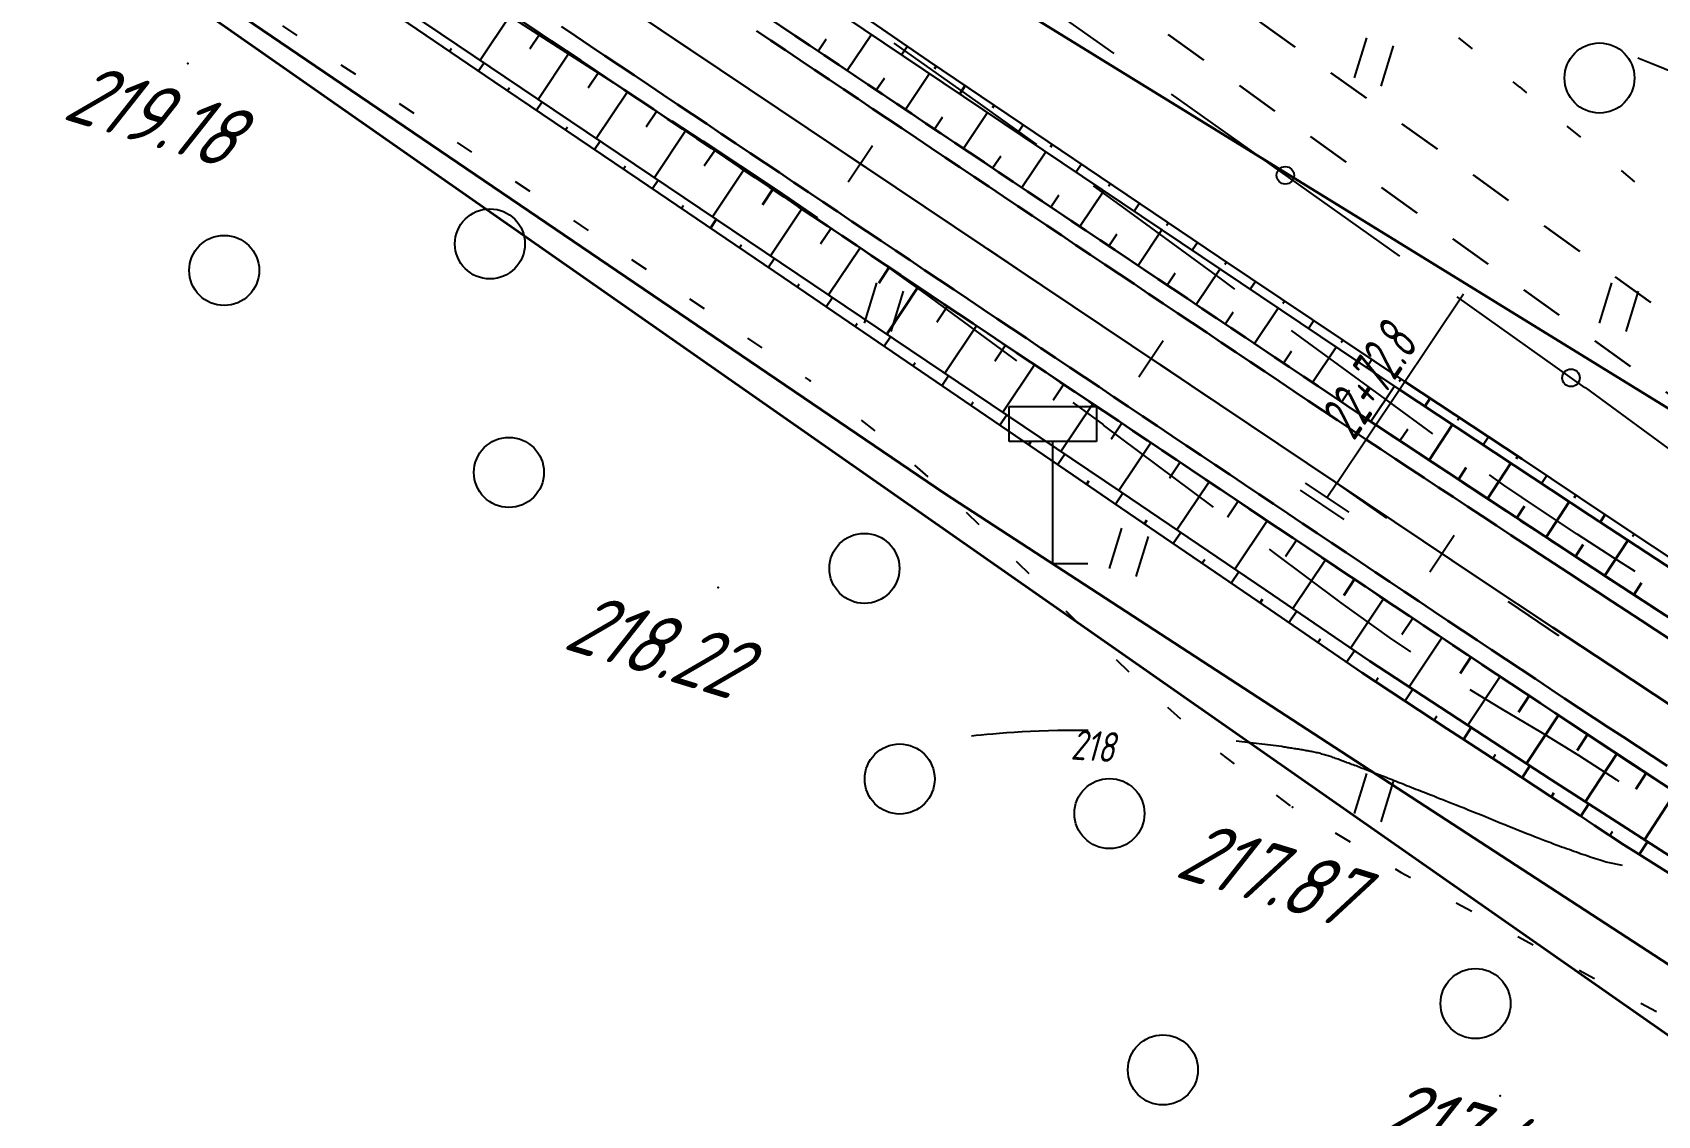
# Model space of a CAD drawing. Header units: millimetres. Extents: x -698 to 8131, y -704 to 4503.
# Drawn here: x 1380.4 to 1473.2, y 3541.6 to 3603.4 of the extents above; entities that cross this region are included whole.
import ezdxf

# ---------------------------------------------------------------- set-up
doc = ezdxf.new("R2010")
doc.units = ezdxf.units.MM
for name, pattern in [('CONTI', [0]), ('STRIHSMALL', [1, 0.5, -0.5]), ('STROT', [1.7, 0.5, -1.2])]:
    doc.linetypes.add(name, pattern=pattern)
for name, color, linetype, lineweight in [('10', 1, 'Continuous', 35), ('КОПИЯ_ОСЬ_13_ОТКОСЫ', 7, 'Continuous', 30), ('КОПИЯ_ОСЬ_ГРАНИЦЫ_ПОЛОС', 7, 'Continuous', 30), ('ОСЬ_ВЕРХ_ПОКРЫТИЯ_ГРАНИЦЫ_ПОЛОС', 7, 'Continuous', 30), ('ОСЬ_ВЕРХ_ПОКРЫТИЯ_ОСЬ', 1, 'Continuous', 30)]:
    doc.layers.add(name, color=color, linetype=linetype, lineweight=lineweight)
for name, color, linetype in [('_Ростелеком', 6, 'Continuous'), ('GOR_BDEFAULT', 212, 'CONTI'), ('PI_OTDEFAULT', 172, 'CONTI'), ('PI_STDEFAULT', 6, 'CONTI'), ('PI_TTDEFAULT', 5, 'CONTI'), ('PLN_O', 7, 'CONTI'), ('SIT_LDEFAULT', 7, 'CONTI'), ('ZAPSKDEFAULT', 7, 'CONTI'), ('Изменение выноски', 3, 'Continuous'), ('ОСЬ_ВЕРХ_ПОКРЫТИЯ_ПИКЕТЫ', 1, 'Continuous'), ('ОСЬ_ВЕРХ_ПОКРЫТИЯ_РАЗБИВКА_КРИВ', 1, 'Continuous'), ('разметка', 7, 'Continuous')]:
    doc.layers.add(name, color=color, linetype=linetype)
doc.styles.add('eskd', font='isocpeui.ttf', dxfattribs={"width": 1.2})
doc.styles.add('SHRFT', font='isocpeui.ttf', dxfattribs={"width": 3.5})
doc.styles.get("Standard").update_dxf_attribs({"font": 'isocpeui.ttf'})
doc.styles.add('STYLE1', font='isocpeui.ttf', dxfattribs={"width": 0.9})
doc.linetypes.add('кабель_связи_проект.', pattern='A,10,-1,["/",STYLE1,S=3,R=0,X=0,Y=-1.5],-4.1', length=15.1)

# ---------------------------------------------------------------- blocks, each defined once
blk = doc.blocks.new('BL_2004')
at = {"color": 0}
blk.add_circle((0, 0), 2, dxfattribs=at)
blk = doc.blocks.new('BL_2011')
at = {"color": 0}
for p, q in [((0, 0), (0, 2.4)), ((1.6, 0), (1.6, 2.4))]:
    blk.add_line(p, q, dxfattribs=at)
blk = doc.blocks.new('BL_13')
at = {"color": 0}
for p, q in [((-2.5, 7), (-2.5, 9)), ((-2.5, 9), (2.5, 9)), ((2.5, 9), (2.5, 7)), ((0, 7), (-2.5, 7)), ((0, 0), (0, 7)), ((2.5, 7), (0, 7)), ((2, 0), (0, 0))]:
    blk.add_line(p, q, dxfattribs=at)

msp = doc.modelspace()

# ---------------------------------------------------------------- linework, layer by layer
at = {"layer": '10'}
for points in [[(1046.543, 3727.064), (1198.733, 3733.064), (1220.213, 3730.384), (1260.153, 3712.304), (1366.673, 3650.014), (1391.903, 3633.604), (1426.223, 3611.284), (1477.833, 3579.504), (1522.493, 3550.704), (1558.313, 3536.504), (1597.923, 3523.884), (1628.593, 3510.074), (1698.423, 3498.654), (1715.913, 3495.084), (1834.883, 3470.784), (1953.683, 3446.504), (2141.803, 3408.074), (2216.553, 3392.804)], [(2162.783, 3383.774), (2086.083, 3399.104), (2023.843, 3412.104), (1914.293, 3434.964), (1842.823, 3450.024), (1748.353, 3469.324), (1605.033, 3494.404), (1606.563, 3488.914), (1596.893, 3490.534), (1543.043, 3509.994), (1510.863, 3521.344), (1481.723, 3540.654), (1368.533, 3619.734), (1289.903, 3664.834), (1246.893, 3688.964), (1228.043, 3695.534), (1204.683, 3699.254), (843.893, 3696.004)]]:
    msp.add_lwpolyline(points, dxfattribs=at)
at = {"layer": '_Ростелеком', "linetype": 'кабель_связи_проект.', "lineweight": 40, "ltscale": 0.25}
msp.add_lwpolyline([(1139.317, 3707.384), (1173.443, 3705.052), (1210.365, 3699.103), (1228.095, 3695.879), (1247.2, 3689.26), (1259.613, 3683.865), (1298.754, 3664.906), (1337.605, 3641.335), (1379.143, 3613.354), (1432.54, 3577.081), (1497.38, 3534.92), (1507.859, 3528.099), (1522.677, 3520.444), (1549.009, 3508.805), (1605.059, 3494.766), (1669.261, 3483.803), (1746.706, 3469.612), (1806.748, 3457.394), (1856.922, 3447.106), (1888.768, 3440.625), (1918.482, 3434.382), (2018.587, 3413.687), (2116.876, 3393.624), (2299.356, 3355.85)], dxfattribs=at)
at = {"layer": 'GOR_BDEFAULT', "color": 212, "flags": 128}
for points, elevation in [([(1472.889, 3601.66), (1472.509, 3601.81), (1472.119, 3601.97)], 220), ([(1478.299, 3599.53), (1478.109, 3599.55), (1478.049, 3599.56), (1478.029, 3599.57), (1477.989, 3599.59), (1477.939, 3599.61), (1477.879, 3599.64), (1472.889, 3601.66)], 220), ([(1440.709, 3563.57), (1440.109, 3563.58), (1439.539, 3563.58), (1438.979, 3563.57), (1438.439, 3563.56), (1437.919, 3563.54), (1437.419, 3563.52), (1436.939, 3563.49), (1436.489, 3563.46), (1436.059, 3563.43), (1435.649, 3563.4), (1435.269, 3563.37), (1434.919, 3563.34), (1434.599, 3563.31), (1434.309, 3563.28), (1434.049, 3563.25)], 218), ([(1471.249, 3555.87), (1470.399, 3556.03), (1470.299, 3556.06), (1470.189, 3556.09), (1470.079, 3556.13), (1469.959, 3556.16), (1469.839, 3556.2), (1469.709, 3556.25), (1469.579, 3556.29), (1469.449, 3556.33), (1469.309, 3556.38), (1469.169, 3556.43), (1469.029, 3556.47), (1468.889, 3556.52), (1468.749, 3556.57), (1468.609, 3556.62), (1468.469, 3556.67), (1468.329, 3556.72), (1468.189, 3556.77), (1468.049, 3556.82), (1467.909, 3556.87), (1467.759, 3556.92), (1467.619, 3556.97), (1467.459, 3557.03), (1467.309, 3557.09), (1467.149, 3557.15), (1466.979, 3557.21), (1466.799, 3557.28), (1466.619, 3557.35), (1466.419, 3557.43), (1466.219, 3557.51), (1465.999, 3557.59), (1465.779, 3557.68), (1465.539, 3557.77), (1465.299, 3557.87), (1465.039, 3557.97), (1464.789, 3558.08), (1464.519, 3558.19), (1464.259, 3558.29), (1463.989, 3558.4), (1463.719, 3558.51), (1463.449, 3558.62), (1463.189, 3558.73), (1462.929, 3558.83), (1462.679, 3558.93), (1462.429, 3559.03), (1462.199, 3559.13), (1461.969, 3559.22), (1461.749, 3559.31), (1461.539, 3559.39), (1461.339, 3559.47), (1461.149, 3559.54), (1460.969, 3559.62), (1460.789, 3559.68), (1460.619, 3559.75), (1460.459, 3559.82), (1460.299, 3559.88), (1460.149, 3559.94), (1459.999, 3559.99), (1459.849, 3560.05), (1459.709, 3560.11), (1459.569, 3560.16), (1459.439, 3560.21), (1459.299, 3560.27), (1459.169, 3560.32), (1459.039, 3560.37), (1458.909, 3560.42), (1458.789, 3560.47), (1458.669, 3560.52), (1458.539, 3560.56), (1458.429, 3560.61), (1458.309, 3560.66), (1458.189, 3560.7), (1458.079, 3560.75), (1457.969, 3560.79), (1457.859, 3560.83), (1457.749, 3560.88), (1457.639, 3560.92), (1457.529, 3560.96), (1457.429, 3561), (1457.329, 3561.04), (1457.219, 3561.08), (1457.119, 3561.12), (1457.029, 3561.16), (1456.929, 3561.2), (1456.829, 3561.23), (1456.739, 3561.27), (1456.639, 3561.31), (1456.549, 3561.34), (1456.459, 3561.38), (1456.369, 3561.41), (1456.279, 3561.45), (1456.189, 3561.48), (1456.099, 3561.51), (1456.019, 3561.55), (1455.929, 3561.58), (1455.849, 3561.61), (1455.769, 3561.64), (1455.679, 3561.67), (1455.599, 3561.7), (1455.519, 3561.73), (1455.449, 3561.76), (1455.369, 3561.79), (1455.289, 3561.82), (1455.209, 3561.85), (1455.139, 3561.88), (1455.069, 3561.9), (1454.989, 3561.93), (1454.919, 3561.96), (1454.849, 3561.98), (1454.779, 3562.01), (1454.699, 3562.03), (1454.629, 3562.06), (1454.559, 3562.08), (1454.489, 3562.11), (1454.419, 3562.13), (1454.349, 3562.15), (1454.279, 3562.17), (1454.209, 3562.19), (1454.139, 3562.21), (1454.069, 3562.23), (1453.999, 3562.25), (1453.929, 3562.27), (1453.849, 3562.29), (1453.779, 3562.3), (1453.709, 3562.32), (1453.629, 3562.34), (1453.559, 3562.35), (1453.479, 3562.37), (1453.409, 3562.38), (1453.329, 3562.39), (1453.259, 3562.41), (1453.179, 3562.42), (1453.109, 3562.43), (1453.029, 3562.45), (1452.959, 3562.46), (1452.879, 3562.47), (1452.799, 3562.48), (1452.729, 3562.5), (1452.649, 3562.51), (1452.579, 3562.52), (1452.499, 3562.53), (1452.429, 3562.55), (1452.349, 3562.56), (1452.279, 3562.57), (1452.199, 3562.58), (1452.129, 3562.59), (1452.059, 3562.61), (1451.989, 3562.62), (1451.919, 3562.63), (1451.839, 3562.64), (1451.779, 3562.65), (1449.179, 3562.96)], 218)]:
    msp.add_lwpolyline(points, dxfattribs=dict(at, elevation=elevation))
at = {"layer": 'PI_STDEFAULT', "color": 6}
msp.add_point((1464.249, 3542.71, 217.478), dxfattribs=at)
at = {"layer": 'PI_TTDEFAULT', "color": 5}
for p in [(1389.279, 3601.65, 219.175), (1424.829, 3583.54, 218.537), (1419.579, 3571.74, 218.218), (1452.389, 3559.19, 217.871)]:
    msp.add_point(p, dxfattribs=at)
at = {"layer": 'PLN_O'}
for p, q in [((1429.129, 3611.47), (1442.179, 3602.22)), ((1445.449, 3599.9), (1458.499, 3590.65)), ((1461.769, 3588.34), (1469.099, 3583.14)), ((1469.109, 3583.15), (1474.759, 3579.01))]:
    msp.add_line(p, q, dxfattribs=at)
for centre in [(1451.979, 3595.27), (1468.299, 3583.71)]:
    msp.add_circle(centre, 0.5, dxfattribs=at)
at = {"layer": 'SIT_LDEFAULT', "color": 7}
for p, q in [((1406.009, 3605.45), (1410.129, 3602.79)), ((1394.679, 3603.81), (1395.509, 3603.26)), ((1410.129, 3602.79), (1413.569, 3600.58)), ((1430.739, 3602.03), (1429.629, 3602.81)), ((1461.869, 3603.13), (1462.649, 3602.5)), ((1398.019, 3601.59), (1398.849, 3601.04)), ((1434.429, 3599.43), (1430.739, 3602.03)), ((1464.979, 3600.61), (1465.349, 3600.31)), ((1465.349, 3600.32), (1465.749, 3599.99)), ((1401.349, 3599.38), (1402.179, 3598.83)), ((1437.779, 3597.03), (1434.429, 3599.43)), ((1416.919, 3598.39), (1418.699, 3597.23)), ((1468.069, 3598.08), (1468.839, 3597.45)), ((1404.659, 3597.15), (1405.489, 3596.59)), ((1418.699, 3597.24), (1422.949, 3594.42)), ((1407.979, 3594.92), (1408.809, 3594.36)), ((1471.159, 3595.54), (1471.929, 3594.9)), ((1422.949, 3594.42), (1425.249, 3592.85)), ((1443.299, 3593.02), (1441.019, 3594.68)), ((1448.339, 3589.34), (1443.299, 3593.02)), ((1411.309, 3592.69), (1412.139, 3592.13)), ((1414.629, 3590.47), (1415.459, 3589.91)), ((1428.529, 3590.56), (1431.439, 3588.48)), ((1449.099, 3588.78), (1448.339, 3589.34)), ((1431.439, 3588.48), (1436.389, 3584.85)), ((1417.939, 3588.23), (1418.769, 3587.67)), ((1421.249, 3585.98), (1422.079, 3585.42)), ((1453.329, 3585.68), (1452.329, 3586.41)), ((1457.909, 3582.33), (1453.329, 3585.68)), ((1436.389, 3584.85), (1436.619, 3584.68)), ((1424.549, 3583.72), (1424.829, 3583.53)), ((1439.839, 3582.31), (1441.589, 3581.02)), ((1460.409, 3580.52), (1457.919, 3582.34)), ((1427.739, 3581.3), (1428.529, 3580.69)), ((1441.579, 3581.01), (1446.659, 3577.21)), ((1430.799, 3578.72), (1431.549, 3578.05)), ((1464.469, 3577.59), (1463.639, 3578.18)), ((1446.659, 3577.21), (1447.849, 3576.32)), ((1466.549, 3576.17), (1464.469, 3577.59)), ((1433.739, 3576.03), (1434.459, 3575.33)), ((1468.649, 3574.78), (1466.549, 3576.17)), ((1470.769, 3573.42), (1468.649, 3574.78)), ((1451.049, 3573.92), (1451.299, 3573.74)), ((1451.299, 3573.74), (1455.159, 3570.87)), ((1436.609, 3573.24), (1436.699, 3573.15)), ((1436.699, 3573.15), (1437.319, 3572.53)), ((1471.969, 3572.66), (1470.769, 3573.42)), ((1455.159, 3570.87), (1457.909, 3568.88)), ((1439.439, 3570.41), (1440.149, 3569.7)), ((1457.909, 3568.88), (1459.139, 3568.06)), ((1442.319, 3567.62), (1443.039, 3566.93)), ((1462.519, 3565.91), (1464.369, 3564.79)), ((1445.249, 3564.9), (1445.999, 3564.24)), ((1464.369, 3564.79), (1466.559, 3563.49)), ((1466.559, 3563.49), (1468.729, 3562.16)), ((1448.259, 3562.27), (1449.059, 3561.67)), ((1468.729, 3562.16), (1470.879, 3560.78)), ((1470.879, 3560.78), (1471.029, 3560.67)), ((1451.459, 3559.88), (1452.259, 3559.28)), ((1454.829, 3557.73), (1455.689, 3557.22)), ((1458.259, 3555.67), (1458.599, 3555.47)), ((1458.599, 3555.47), (1459.129, 3555.18)), ((1461.749, 3553.74), (1462.629, 3553.26)), ((1465.259, 3551.81), (1466.139, 3551.33)), ((1468.769, 3549.89), (1469.649, 3549.42)), ((1472.299, 3548), (1473.179, 3547.53))]:
    msp.add_line(p, q, dxfattribs=at)
at = {"layer": 'Изменение выноски', "color": 6, "linetype": 'STRIHSMALL', "lineweight": 30, "ltscale": 5}
for points in [[(556.332, 3860.56), (604.918, 3817.015), (628.184, 3799.301), (686.099, 3761.104), (720.913, 3742.414), (750.286, 3732.575), (769.134, 3728.282), (789.493, 3727.106), (889.152, 3726.396), (1065.261, 3728.586), (1211.221, 3732.103), (1235.187, 3728.312), (1268.027, 3716.586), (1413.955, 3630.282), (1512.481, 3559.579), (1541.19, 3544.005), (1583.744, 3530.316), (1643.333, 3517.859), (1703.527, 3507.498), (1908.586, 3467.917), (1956.677, 3459.176)], [(555.17, 3856.914), (603.757, 3813.368), (627.023, 3795.654), (684.937, 3757.458), (719.751, 3738.767), (749.124, 3728.928), (767.972, 3724.635), (788.332, 3723.459), (887.99, 3722.749), (1064.099, 3724.939), (1210.06, 3728.456), (1234.026, 3724.666), (1266.865, 3712.939), (1412.793, 3626.635), (1511.319, 3555.932), (1540.029, 3540.359), (1582.582, 3526.669), (1642.171, 3514.212), (1702.365, 3503.851), (1907.424, 3464.27), (1955.515, 3455.529)]]:
    msp.add_lwpolyline(points, dxfattribs=at)
at = {"layer": 'КОПИЯ_ОСЬ_13_ОТКОСЫ'}
for points in [[(1350.57, 3652.416), (1457.168, 3581.007), (1466.762, 3574.683), (1471.771, 3571.404), (1476.369, 3568.418), (1479.887, 3566.153), (1483.497, 3563.853), (1485.6, 3562.524), (1491.928, 3558.582), (1495.53, 3556.385), (1499.145, 3554.21), (1504.273, 3551.196), (1505.56, 3550.452), (1507.772, 3549.331), (1512.21, 3547.129), (1514.436, 3546.05), (1516.172, 3545.108), (1517.913, 3544.178), (1521.844, 3542.117)], [(1367.929, 3644.179), (1381.608, 3634.952), (1398.434, 3624.135), (1415.135, 3613.13), (1431.616, 3601.797), (1448.191, 3590.604), (1458.826, 3583.481), (1465.498, 3579.083), (1470.469, 3575.753), (1472.955, 3574.096), (1475.86, 3572.174)], [(1367.802, 3643.99), (1458.521, 3583.026), (1469.349, 3575.868), (1474.764, 3572.319), (1477.683, 3570.42), (1479.772, 3569.074), (1481.195, 3568.164), (1483.116, 3566.929), (1487.727, 3564.011), (1489.41, 3562.963), (1491.94, 3561.405), (1493.63, 3560.374), (1497.444, 3558.084), (1501.281, 3555.835), (1502.993, 3554.852), (1506.859, 3552.674), (1507.745, 3552.238), (1510.405, 3550.948), (1513.077, 3549.682), (1515.76, 3548.439), (1517.069, 3547.768), (1518.381, 3547.102), (1520.134, 3546.227)], [(1367.802, 3643.99), (1458.521, 3583.026), (1469.349, 3575.868), (1474.763, 3572.319), (1477.683, 3570.42), (1479.772, 3569.074), (1481.195, 3568.164), (1483.116, 3566.929), (1487.727, 3564.011), (1489.41, 3562.963), (1491.94, 3561.405), (1493.63, 3560.374), (1497.444, 3558.084), (1501.281, 3555.835), (1502.993, 3554.852), (1506.859, 3552.674), (1507.745, 3552.238), (1510.405, 3550.948), (1513.077, 3549.682), (1515.76, 3548.439), (1517.069, 3547.768), (1518.381, 3547.102), (1520.134, 3546.227)], [(1353.602, 3640.761), (1461.45, 3568.518), (1467.71, 3564.359), (1471.898, 3561.6), (1475.428, 3559.295), (1477.787, 3557.765), (1480.745, 3555.863), (1483.712, 3553.973), (1487.332, 3551.696), (1490.964, 3549.44), (1496.127, 3546.299), (1501.33, 3543.215), (1506.428, 3539.933), (1508.14, 3538.854), (1509.857, 3537.783), (1512.963, 3536.081), (1516.084, 3534.407), (1518.775, 3532.995), (1521.478, 3531.607)], [(1351.912, 3638.238), (1442.581, 3577.2), (1450.86, 3571.591), (1456.816, 3567.532), (1463.362, 3563.246), (1467.152, 3560.782), (1473.662, 3556.579), (1480.281, 3552.331), (1484.542, 3549.62), (1487.111, 3548.008), (1490.72, 3545.761), (1492.702, 3544.536), (1499.634, 3540.313), (1503.874, 3537.479), (1508.138, 3534.678), (1509.905, 3533.657), (1515.241, 3530.632), (1516.584, 3529.888), (1521.543, 3527.208), (1522.905, 3526.492), (1525.825, 3524.982), (1527.991, 3522.827), (1527.993, 3522.825)], [(1351.912, 3638.238), (1442.581, 3577.2), (1450.86, 3571.591), (1456.816, 3567.532), (1463.362, 3563.246), (1467.152, 3560.782), (1473.662, 3556.579), (1480.281, 3552.331), (1484.542, 3549.62), (1487.112, 3548.008), (1490.72, 3545.761), (1492.702, 3544.536), (1499.634, 3540.313), (1503.874, 3537.479), (1508.138, 3534.678), (1509.905, 3533.657), (1515.241, 3530.632), (1516.584, 3529.888), (1521.543, 3527.208), (1522.905, 3526.492), (1525.825, 3524.982), (1527.991, 3522.826), (1531.921, 3518.68), (1531.921, 3518.68)], [(1373.67, 3623.104), (1390.226, 3611.883), (1406.767, 3600.639), (1415.051, 3595.037), (1423.321, 3589.415), (1439.848, 3578.151), (1442.164, 3576.577), (1450.423, 3570.939), (1456.364, 3566.856), (1461.231, 3563.668), (1462.073, 3563.121), (1464.598, 3561.475), (1465.436, 3560.92), (1466.279, 3560.372), (1467.117, 3559.815), (1468.804, 3558.718), (1469.635, 3558.15), (1471.324, 3557.051), (1472.177, 3556.515), (1473.198, 3555.866), (1476.868, 3553.553)], [(1407.748, 3604.491), (1405.974, 3601.844)], [(1409.409, 3603.378), (1408.818, 3602.495)], [(1426.95, 3601.25), (1428.332, 3603.313)], [(1404.233, 3602.362), (1404.333, 3602.509)], [(1425.288, 3602.363), (1425.75, 3603.052)], [(1430.387, 3602.642), (1430.053, 3602.157)], [(1405.887, 3601.238), (1406.197, 3601.694)], [(1411.071, 3602.265), (1409.292, 3599.61)], [(1432.037, 3601.512), (1431.927, 3601.349)], [(1412.732, 3601.152), (1412.14, 3600.267)], [(1428.611, 3600.137), (1429.072, 3600.825)], [(1430.273, 3599.024), (1431.652, 3601.082)], [(1407.543, 3600.116), (1407.645, 3600.268)], [(1414.394, 3600.038), (1412.611, 3597.376)], [(1433.695, 3600.393), (1433.378, 3599.923)], [(1409.2, 3598.997), (1409.514, 3599.461)], [(1416.056, 3598.925), (1415.461, 3598.038)], [(1431.935, 3597.91), (1432.394, 3598.597)], [(1433.596, 3596.797), (1434.972, 3598.851)], [(1435.352, 3599.274), (1435.247, 3599.117)], [(1410.857, 3597.877), (1410.962, 3598.032)], [(1417.717, 3597.812), (1415.929, 3595.142)], [(1437.01, 3598.154), (1436.697, 3597.692)], [(1412.514, 3596.756), (1412.832, 3597.227)], [(1438.667, 3597.035), (1438.563, 3596.881)], [(1414.17, 3595.635), (1414.276, 3595.792)], [(1419.379, 3596.699), (1418.783, 3595.809)], [(1435.258, 3595.684), (1435.717, 3596.369)], [(1436.92, 3594.571), (1438.292, 3596.62)], [(1440.325, 3595.916), (1440.018, 3595.461)], [(1415.825, 3594.512), (1416.151, 3594.993)], [(1421.041, 3595.586), (1419.247, 3592.909)], [(1422.702, 3594.473), (1422.104, 3593.581)], [(1438.581, 3593.458), (1439.039, 3594.141)], [(1440.243, 3592.345), (1441.612, 3594.389)], [(1441.982, 3594.797), (1441.88, 3594.645)], [(1417.48, 3593.389), (1417.589, 3593.549)], [(1424.364, 3593.36), (1422.565, 3590.675)], [(1443.64, 3593.677), (1443.337, 3593.23)], [(1419.134, 3592.265), (1419.47, 3592.759)], [(1426.026, 3592.247), (1425.426, 3591.352)], [(1443.566, 3590.119), (1444.932, 3592.158)], [(1445.297, 3592.558), (1445.196, 3592.409)], [(1420.788, 3591.14), (1420.9, 3591.305)], [(1427.687, 3591.134), (1425.884, 3588.441)], [(1441.904, 3591.232), (1442.361, 3591.913)], [(1446.955, 3591.439), (1446.658, 3590.999)], [(1422.441, 3590.015), (1422.788, 3590.525)], [(1448.613, 3590.321), (1448.515, 3590.174)], [(1429.349, 3590.021), (1428.748, 3589.123)], [(1445.228, 3589.006), (1445.683, 3589.685)], [(1446.889, 3587.892), (1448.252, 3589.927)], [(1424.094, 3588.889), (1424.21, 3589.058)], [(1431.01, 3588.908), (1429.202, 3586.207)], [(1450.275, 3589.208), (1449.979, 3588.767)], [(1425.746, 3587.762), (1426.107, 3588.291)], [(1432.672, 3587.795), (1432.069, 3586.895)], [(1448.551, 3586.779), (1449.005, 3587.458)], [(1450.213, 3585.666), (1451.572, 3587.696)], [(1451.937, 3588.095), (1451.838, 3587.948)], [(1427.399, 3586.636), (1427.519, 3586.812)], [(1434.334, 3586.682), (1432.52, 3583.974)], [(1453.598, 3586.982), (1453.299, 3586.536)], [(1429.052, 3585.509), (1429.425, 3586.057)], [(1435.995, 3585.568), (1435.391, 3584.666)], [(1455.26, 3585.869), (1455.16, 3585.72)], [(1451.874, 3584.553), (1452.327, 3585.23)], [(1453.536, 3583.44), (1454.892, 3585.465)], [(1456.922, 3584.756), (1456.619, 3584.305)], [(1430.704, 3584.383), (1430.829, 3584.565)], [(1432.357, 3583.256), (1432.743, 3583.823)], [(1437.657, 3584.455), (1435.838, 3581.74)], [(1439.319, 3583.342), (1438.712, 3582.437)], [(1455.197, 3582.327), (1455.65, 3583.002)], [(1456.859, 3581.214), (1458.212, 3583.234)], [(1458.583, 3583.643), (1458.482, 3583.493)], [(1434.01, 3582.13), (1434.138, 3582.319)], [(1440.98, 3582.229), (1439.156, 3579.506)], [(1460.252, 3582.541), (1459.95, 3582.082)], [(1435.662, 3581.004), (1436.062, 3581.589)], [(1442.642, 3581.116), (1442.034, 3580.208)], [(1460.197, 3579.01), (1461.532, 3581.036)], [(1461.922, 3581.44), (1461.821, 3581.287)], [(1437.315, 3579.877), (1437.448, 3580.072)], [(1444.304, 3580.003), (1442.474, 3577.272)], [(1458.527, 3580.111), (1458.973, 3580.788)], [(1463.592, 3580.339), (1463.286, 3579.876)], [(1438.967, 3578.751), (1439.38, 3579.356)], [(1465.262, 3579.239), (1465.16, 3579.084)], [(1445.965, 3578.89), (1445.356, 3577.98)], [(1461.867, 3577.909), (1462.312, 3578.585)], [(1463.537, 3576.809), (1464.869, 3578.83)], [(1440.621, 3577.625), (1440.758, 3577.827)], [(1447.627, 3577.777), (1445.786, 3575.029)], [(1466.924, 3578.127), (1466.62, 3577.672)], [(1442.275, 3576.501), (1442.698, 3577.121)], [(1449.289, 3576.664), (1448.675, 3575.748)], [(1465.207, 3575.708), (1465.651, 3576.382)], [(1466.877, 3574.608), (1468.2, 3576.628)], [(1468.586, 3577.014), (1468.485, 3576.862)], [(1443.927, 3575.374), (1444.068, 3575.58)], [(1450.95, 3575.551), (1449.098, 3572.785)], [(1470.248, 3575.901), (1469.958, 3575.469)], [(1445.579, 3574.246), (1446.01, 3574.877)], [(1452.612, 3574.438), (1451.994, 3573.516)], [(1470.224, 3572.417), (1471.542, 3574.431)], [(1471.912, 3574.791), (1471.815, 3574.647)], [(1468.55, 3573.512), (1468.991, 3574.186)], [(1447.231, 3573.119), (1447.374, 3573.329)], [(1448.883, 3571.991), (1449.321, 3572.633)], [(1454.274, 3573.325), (1452.406, 3570.537)], [(1455.935, 3572.212), (1455.313, 3571.282)], [(1471.897, 3571.322), (1472.334, 3571.995)], [(1450.534, 3570.863), (1450.681, 3571.077)], [(1457.597, 3571.098), (1455.712, 3568.284)], [(1452.182, 3569.73), (1452.631, 3570.383)], [(1459.258, 3569.985), (1458.63, 3569.047)], [(1460.92, 3568.872), (1459.045, 3566.073)], [(1453.831, 3568.597), (1453.98, 3568.815)], [(1455.479, 3567.465), (1455.937, 3568.131)], [(1462.585, 3567.764), (1461.963, 3566.828)], [(1457.139, 3566.349), (1457.286, 3566.574)], [(1464.251, 3566.657), (1462.402, 3563.875)], [(1458.811, 3565.253), (1459.257, 3565.934)], [(1465.916, 3565.55), (1465.3, 3564.623)], [(1460.485, 3564.157), (1460.633, 3564.384)], [(1467.582, 3564.443), (1465.754, 3561.691)], [(1462.16, 3563.065), (1462.602, 3563.743)], [(1469.252, 3563.343), (1468.646, 3562.423)], [(1463.835, 3561.972), (1463.983, 3562.199)], [(1465.507, 3560.874), (1465.954, 3561.561)], [(1470.922, 3562.243), (1469.123, 3559.51)], [(1472.595, 3561.145), (1471.998, 3560.232)], [(1467.178, 3559.776), (1467.327, 3560.005)], [(1474.269, 3560.052), (1472.494, 3557.334)], [(1468.854, 3558.684), (1469.328, 3559.378)], [(1470.518, 3557.575), (1470.671, 3557.81)], [(1472.203, 3556.499), (1472.665, 3557.224)]]:
    msp.add_lwpolyline(points, dxfattribs=at)
at = {"layer": 'КОПИЯ_ОСЬ_ГРАНИЦЫ_ПОЛОС'}
for points in [[(1409.229, 3603.494), (1410.059, 3602.938), (1410.889, 3602.382), (1411.72, 3601.825), (1412.55, 3601.269), (1413.38, 3600.713), (1414.21, 3600.157), (1415.041, 3599.6), (1415.871, 3599.044), (1416.701, 3598.488), (1417.531, 3597.932), (1418.362, 3597.376), (1419.192, 3596.819), (1420.022, 3596.263), (1420.852, 3595.707), (1421.683, 3595.151), (1422.513, 3594.594), (1423.343, 3594.038), (1424.173, 3593.482), (1425.004, 3592.926), (1425.834, 3592.37), (1426.664, 3591.813), (1427.494, 3591.257), (1428.325, 3590.701), (1429.155, 3590.145), (1429.985, 3589.588), (1430.815, 3589.032), (1431.646, 3588.476), (1432.476, 3587.92), (1433.306, 3587.364), (1434.136, 3586.807), (1434.967, 3586.251), (1435.797, 3585.695), (1436.627, 3585.139), (1437.457, 3584.582), (1438.288, 3584.026), (1439.118, 3583.47), (1439.948, 3582.914), (1440.778, 3582.358), (1441.609, 3581.801), (1442.439, 3581.245), (1443.269, 3580.689), (1444.099, 3580.133), (1444.93, 3579.576), (1445.76, 3579.02), (1446.59, 3578.464), (1447.42, 3577.908), (1448.251, 3577.351), (1449.081, 3576.795), (1449.911, 3576.239), (1450.741, 3575.683), (1451.572, 3575.127), (1452.402, 3574.57), (1453.232, 3574.014), (1454.063, 3573.458), (1454.893, 3572.902), (1455.724, 3572.345), (1456.555, 3571.789), (1457.386, 3571.233), (1458.217, 3570.677), (1459.049, 3570.121), (1459.881, 3569.565), (1460.713, 3569.009), (1461.546, 3568.454), (1462.379, 3567.898), (1463.212, 3567.343), (1464.046, 3566.789), (1464.88, 3566.234), (1465.714, 3565.681), (1466.549, 3565.127), (1467.384, 3564.574), (1468.22, 3564.021), (1469.056, 3563.469), (1469.893, 3562.918), (1470.731, 3562.367), (1471.569, 3561.816), (1472.407, 3561.266), (1473.247, 3560.717)], [(1423.149, 3603.798), (1423.979, 3603.242), (1424.808, 3602.686), (1425.638, 3602.13), (1426.468, 3601.574), (1427.298, 3601.018), (1428.127, 3600.462), (1428.957, 3599.907), (1429.787, 3599.351), (1430.617, 3598.795), (1431.446, 3598.239), (1432.276, 3597.683), (1433.106, 3597.127), (1433.935, 3596.571), (1434.765, 3596.015), (1435.595, 3595.46), (1436.425, 3594.904), (1437.254, 3594.348), (1438.084, 3593.792), (1438.914, 3593.236), (1439.744, 3592.68), (1440.573, 3592.124), (1441.403, 3591.568), (1442.233, 3591.013), (1443.062, 3590.457), (1443.892, 3589.901), (1444.722, 3589.345), (1445.552, 3588.789), (1446.381, 3588.233), (1447.211, 3587.677), (1448.041, 3587.121), (1448.871, 3586.566), (1449.7, 3586.01), (1450.53, 3585.454), (1451.36, 3584.898), (1452.19, 3584.342), (1453.019, 3583.786), (1453.849, 3583.23), (1454.679, 3582.674), (1455.508, 3582.119), (1456.338, 3581.563), (1457.168, 3581.007), (1457.993, 3580.462), (1458.818, 3579.917), (1459.643, 3579.372), (1460.468, 3578.828), (1461.293, 3578.284), (1462.118, 3577.739), (1462.943, 3577.196), (1463.768, 3576.652), (1464.593, 3576.109), (1465.418, 3575.566), (1466.244, 3575.024), (1467.069, 3574.482), (1467.894, 3573.94), (1468.72, 3573.399), (1469.545, 3572.858), (1470.371, 3572.318), (1471.197, 3571.779), (1472.023, 3571.24), (1472.849, 3570.701), (1473.676, 3570.164)]]:
    msp.add_lwpolyline(points, dxfattribs=at)
at = {"layer": 'ОСЬ_ВЕРХ_ПОКРЫТИЯ_ГРАНИЦЫ_ПОЛОС', "linetype": 'Continuous', "lineweight": 30}
for points in [[(1473.248, 3560.716), (1472.408, 3561.266), (1471.57, 3561.815), (1470.732, 3562.366), (1469.894, 3562.917), (1469.057, 3563.469), (1468.221, 3564.021), (1467.385, 3564.573), (1466.55, 3565.127), (1465.715, 3565.68), (1464.88, 3566.234), (1464.046, 3566.788), (1463.212, 3567.343), (1462.379, 3567.898), (1461.546, 3568.453), (1460.714, 3569.009), (1459.881, 3569.564), (1459.049, 3570.12), (1458.218, 3570.676), (1457.386, 3571.232), (1456.555, 3571.789), (1455.724, 3572.345), (1454.894, 3572.901), (1454.063, 3573.458), (1453.233, 3574.014), (1452.402, 3574.57), (1451.572, 3575.126), (1450.742, 3575.683), (1449.911, 3576.239), (1449.081, 3576.795), (1448.251, 3577.351), (1447.421, 3577.908), (1446.59, 3578.464), (1445.76, 3579.02), (1444.93, 3579.576), (1444.1, 3580.132), (1443.269, 3580.689), (1442.439, 3581.245), (1441.609, 3581.801), (1440.779, 3582.357), (1439.948, 3582.914), (1439.118, 3583.47), (1438.288, 3584.026), (1437.458, 3584.582), (1436.627, 3585.138), (1435.797, 3585.695), (1434.967, 3586.251), (1434.137, 3586.807), (1433.306, 3587.363), (1432.476, 3587.92), (1431.646, 3588.476), (1430.816, 3589.032), (1429.985, 3589.588), (1429.155, 3590.145), (1428.325, 3590.701), (1427.495, 3591.257), (1426.664, 3591.813), (1425.834, 3592.369), (1425.004, 3592.926), (1424.174, 3593.482), (1423.343, 3594.038), (1422.513, 3594.594), (1421.683, 3595.151), (1420.853, 3595.707), (1420.022, 3596.263), (1419.192, 3596.819), (1418.362, 3597.375), (1417.532, 3597.932), (1416.701, 3598.488), (1415.871, 3599.044), (1415.041, 3599.6), (1414.211, 3600.157), (1413.38, 3600.713), (1412.55, 3601.269), (1411.72, 3601.825), (1410.89, 3602.381), (1410.059, 3602.938), (1409.229, 3603.494)], [(1473.794, 3561.554), (1472.956, 3562.102), (1472.118, 3562.652), (1471.281, 3563.202), (1470.444, 3563.752), (1469.608, 3564.304), (1468.772, 3564.855), (1467.937, 3565.408), (1467.102, 3565.96), (1466.267, 3566.514), (1465.433, 3567.067), (1464.6, 3567.621), (1463.766, 3568.176), (1462.934, 3568.73), (1462.101, 3569.285), (1461.269, 3569.841), (1460.437, 3570.396), (1459.605, 3570.952), (1458.774, 3571.508), (1457.942, 3572.064), (1457.111, 3572.62), (1456.281, 3573.176), (1455.45, 3573.732), (1454.619, 3574.289), (1453.789, 3574.845), (1452.959, 3575.401), (1452.129, 3575.957), (1451.298, 3576.513), (1450.468, 3577.07), (1449.638, 3577.626), (1448.808, 3578.182), (1447.977, 3578.738), (1447.147, 3579.295), (1446.317, 3579.851), (1445.487, 3580.407), (1444.656, 3580.963), (1443.826, 3581.519), (1442.996, 3582.076), (1442.166, 3582.632), (1441.335, 3583.188), (1440.505, 3583.744), (1439.675, 3584.301), (1438.844, 3584.857), (1438.014, 3585.413), (1437.184, 3585.969), (1436.354, 3586.525), (1435.523, 3587.082), (1434.693, 3587.638), (1433.863, 3588.194), (1433.033, 3588.75), (1432.202, 3589.307), (1431.372, 3589.863), (1430.542, 3590.419), (1429.712, 3590.975), (1428.881, 3591.532), (1428.051, 3592.088), (1427.221, 3592.644), (1426.391, 3593.2), (1425.56, 3593.756), (1424.73, 3594.313), (1423.9, 3594.869), (1423.07, 3595.425), (1422.239, 3595.981), (1421.409, 3596.538), (1420.579, 3597.094), (1419.749, 3597.65), (1418.918, 3598.206), (1418.088, 3598.762), (1417.258, 3599.319), (1416.428, 3599.875), (1415.597, 3600.431), (1414.767, 3600.987), (1413.937, 3601.544), (1413.107, 3602.1), (1412.276, 3602.656), (1411.446, 3603.212), (1410.616, 3603.768)]]:
    msp.add_lwpolyline(points, dxfattribs=at)
at = {"layer": 'ОСЬ_ВЕРХ_ПОКРЫТИЯ_ГРАНИЦЫ_ПОЛОС', "linetype": 'Continuous'}
for points in [[(1473.953, 3568.791), (1473.126, 3569.329), (1472.299, 3569.867), (1471.472, 3570.405), (1470.645, 3570.945), (1469.818, 3571.485), (1468.992, 3572.025), (1468.166, 3572.566), (1467.34, 3573.107), (1466.515, 3573.649), (1465.689, 3574.191), (1464.864, 3574.734), (1464.038, 3575.277), (1463.213, 3575.821), (1462.388, 3576.364), (1461.563, 3576.908), (1460.737, 3577.452), (1459.912, 3577.997), (1459.087, 3578.541), (1458.262, 3579.086), (1457.437, 3579.631), (1456.612, 3580.176), (1455.782, 3580.732), (1454.952, 3581.288), (1454.122, 3581.844), (1453.293, 3582.399), (1452.463, 3582.955), (1451.633, 3583.511), (1450.803, 3584.067), (1449.974, 3584.623), (1449.144, 3585.179), (1448.314, 3585.735), (1447.485, 3586.291), (1446.655, 3586.846), (1445.825, 3587.402), (1444.995, 3587.958), (1444.166, 3588.514), (1443.336, 3589.07), (1442.506, 3589.626), (1441.676, 3590.182), (1440.847, 3590.738), (1440.017, 3591.293), (1439.187, 3591.849), (1438.357, 3592.405), (1437.528, 3592.961), (1436.698, 3593.517), (1435.868, 3594.073), (1435.039, 3594.629), (1434.209, 3595.184), (1433.379, 3595.74), (1432.549, 3596.296), (1431.72, 3596.852), (1430.89, 3597.408), (1430.06, 3597.964), (1429.23, 3598.52), (1428.401, 3599.076), (1427.571, 3599.631), (1426.741, 3600.187), (1425.912, 3600.743), (1425.082, 3601.299), (1424.252, 3601.855), (1423.422, 3602.411), (1422.593, 3602.967), (1421.763, 3603.523)], [(1423.149, 3603.798), (1423.979, 3603.242), (1424.809, 3602.686), (1425.638, 3602.13), (1426.468, 3601.574), (1427.298, 3601.018), (1428.128, 3600.462), (1428.957, 3599.906), (1429.787, 3599.351), (1430.617, 3598.795), (1431.447, 3598.239), (1432.276, 3597.683), (1433.106, 3597.127), (1433.936, 3596.571), (1434.765, 3596.015), (1435.595, 3595.459), (1436.425, 3594.904), (1437.255, 3594.348), (1438.084, 3593.792), (1438.914, 3593.236), (1439.744, 3592.68), (1440.574, 3592.124), (1441.403, 3591.568), (1442.233, 3591.012), (1443.063, 3590.457), (1443.892, 3589.901), (1444.722, 3589.345), (1445.552, 3588.789), (1446.382, 3588.233), (1447.211, 3587.677), (1448.041, 3587.121), (1448.871, 3586.565), (1449.701, 3586.01), (1450.53, 3585.454), (1451.36, 3584.898), (1452.19, 3584.342), (1453.019, 3583.786), (1453.849, 3583.23), (1454.679, 3582.674), (1455.509, 3582.118), (1456.338, 3581.563), (1457.168, 3581.007), (1457.995, 3580.46), (1458.823, 3579.914), (1459.65, 3579.368), (1460.477, 3578.823), (1461.304, 3578.277), (1462.13, 3577.732), (1462.957, 3577.186), (1463.784, 3576.642), (1464.611, 3576.097), (1465.438, 3575.553), (1466.265, 3575.009), (1467.093, 3574.466), (1467.92, 3573.923), (1468.747, 3573.381), (1469.575, 3572.839), (1470.403, 3572.297), (1471.231, 3571.756), (1472.059, 3571.216), (1472.887, 3570.677), (1473.716, 3570.138)]]:
    msp.add_lwpolyline(points, dxfattribs=at)
at = {"layer": 'ОСЬ_ВЕРХ_ПОКРЫТИЯ_ОСЬ'}
msp.add_lwpolyline([(1355.844, 3644.074), (1454.917, 3577.7), (1454.917, 3577.7), (1463.137, 3572.2), (1467.253, 3569.46), (1470.552, 3567.275), (1473.029, 3565.643), (1475.51, 3564.016)], dxfattribs=at)
at = {"layer": 'ОСЬ_ВЕРХ_ПОКРЫТИЯ_ПИКЕТЫ'}
for p, q in [((1426.996, 3594.901), (1428.388, 3596.978)), ((1443.612, 3583.769), (1445.003, 3585.846)), ((1460.23, 3572.639), (1461.619, 3574.717))]:
    msp.add_line(p, q, dxfattribs=at)
at = {"layer": 'ОСЬ_ВЕРХ_ПОКРЫТИЯ_РАЗБИВКА_КРИВ'}
for p, q in [((1454.917, 3577.7), (1462.153, 3588.5)), ((1452.836, 3577.289), (1455.329, 3575.619)), ((1453.114, 3577.704), (1455.607, 3576.034)), ((1454.917, 3577.7), (1454.361, 3576.869))]:
    msp.add_line(p, q, dxfattribs=at)
at = {"layer": 'разметка', "linetype": 'STROT', "lineweight": 30, "ltscale": 7}
msp.add_lwpolyline([(466.865, 3921.648), (466.865, 3921.648, 0.010848), (512.36, 3874.567, 0.026039), (590.276, 3805.554, 0.004471), (613.924, 3787.094, 0.012597), (642.432, 3765.701, 0.122053), (777.244, 3714.201, 0.036279), (867.132, 3712.224), (1097.506, 3718.677, -0.037498), (1187.394, 3716.7, -0.079736), (1278.74, 3690.321, -0.037499), (1355.844, 3644.074), (1454.917, 3577.7, 0.037498), (1532.021, 3531.453, 0.023279), (1557.805, 3520.742, 0.037464), (1644.982, 3498.745), (2134.499, 3400.957), (2134.499, 3400.957)], format="xyb", dxfattribs=at)

# ---------------------------------------------------------------- block references
at = {"layer": '_Ростелеком'}
msp.add_blockref('BL_13', (1438.692, 3573.08), dxfattribs=at)
at = {"layer": 'PI_OTDEFAULT', "color": 172}
for p in [(1429.946, 3560.803), (1441.929, 3558.83)]:
    msp.add_blockref('BL_2004', p, dxfattribs=at)
at = {"layer": 'ZAPSKDEFAULT', "color": 7, "rotation": 342.9999999999999}
for name, p in [('BL_2004', (1469.929, 3600.83)), ('BL_2011', (1455.929, 3600.83)), ('BL_2004', (1406.536, 3591.359)), ('BL_2004', (1391.353, 3589.844)), ('BL_2011', (1427.929, 3586.83)), ('BL_2011', (1469.929, 3586.83)), ('BL_2004', (1407.62, 3578.31)), ('BL_2004', (1427.929, 3572.83)), ('BL_2011', (1441.929, 3572.83)), ('BL_2011', (1455.929, 3558.83)), ('BL_2004', (1462.845, 3547.979)), ('BL_2004', (1444.985, 3544.193))]:
    msp.add_blockref(name, p, dxfattribs=at)

# ---------------------------------------------------------------- texts
at = {"layer": 'GOR_BDEFAULT', "color": 212, "style": 'SHRFT', "width": 0.75}
msp.add_text('218', height=1.7223, rotation=355.8577, dxfattribs=at).set_placement((1439.691, 3561.925, 218))
at = {"layer": 'PI_OTDEFAULT', "color": 172, "style": 'eskd', "oblique": 10, "width": 0.8}
for s, p in [('219.18', (1382.038, 3598.525)), ('218.22', (1410.635, 3568.282)), ('217.87', (1445.585, 3555.263)), ('217.48', (1457.031, 3540.489))]:
    msp.add_text(s, height=3.5, rotation=343, dxfattribs=at).set_placement(p)
at = {"layer": 'ОСЬ_ВЕРХ_ПОКРЫТИЯ_РАЗБИВКА_КРИВ', "width": 0.6}
msp.add_text('22+72.8', height=2.5, rotation=56.18009, dxfattribs=at).set_placement((1455.893, 3580.055))

doc.saveas('drawing.dxf')
